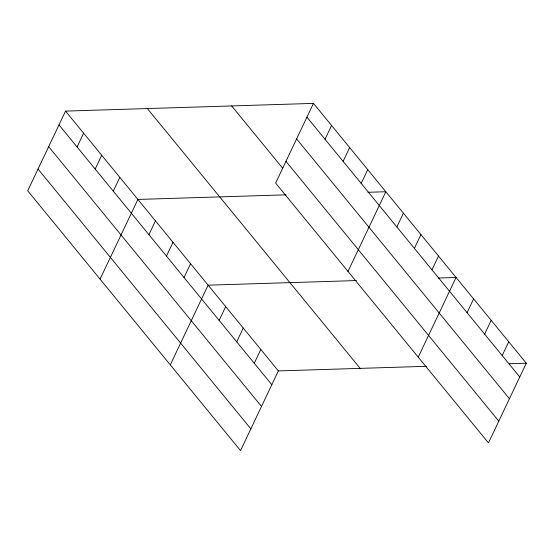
<?xml version="1.0" encoding="UTF-8"?>
<svg xmlns="http://www.w3.org/2000/svg" width="554" height="554" viewBox="0 0 554 554"><rect width="100%" height="100%" fill="white"/><g stroke="black" fill="none" stroke-linecap="round" stroke-linejoin="round"><path stroke-width="0.83" d="M313.474 103.397L275.636 183.083L488.462 442.895L526.3 363.209L313.474 103.397L65.538 111.105L27.7 190.791L240.526 450.603L278.364 370.917L426.601 366.305M77.082 146.969L83.626 133.189M95.177 169.053L101.721 155.272M113.265 191.137L119.809 177.356M100.059 279.126L137.898 199.44L286.134 194.828M148.915 234.661L155.459 220.873M166.47 256.093L173.014 242.306M184.032 277.526L190.576 263.746M170.293 364.864L208.131 285.178L356.367 280.566M219.142 320.399L225.693 306.611M325.018 139.262L331.562 125.481M236.703 341.832L243.248 328.044M343.113 161.346L349.657 147.565M254.258 363.265L260.809 349.484M361.201 183.429L367.745 169.649M347.995 271.418L385.833 191.732L367.939 192.286M396.851 226.953L403.395 213.165M414.406 248.386L420.95 234.598M431.968 269.819L438.512 256.038M418.228 357.157L456.067 277.471L438.172 278.025M467.077 312.691L473.628 298.904M484.639 334.124L491.183 320.337M502.194 355.557L508.745 341.776M509.258 363.736L526.3 363.209M306.93 117.178L519.756 376.99M296.605 138.929L509.431 398.741M285.961 161.339L498.787 421.151M231.655 105.939L282.637 168.174M147.357 108.556L360.183 368.375M65.538 111.105L278.364 370.917M58.994 124.885L271.82 384.698M48.669 146.637L261.495 406.449M38.025 169.039L250.851 428.858"/></g></svg>
